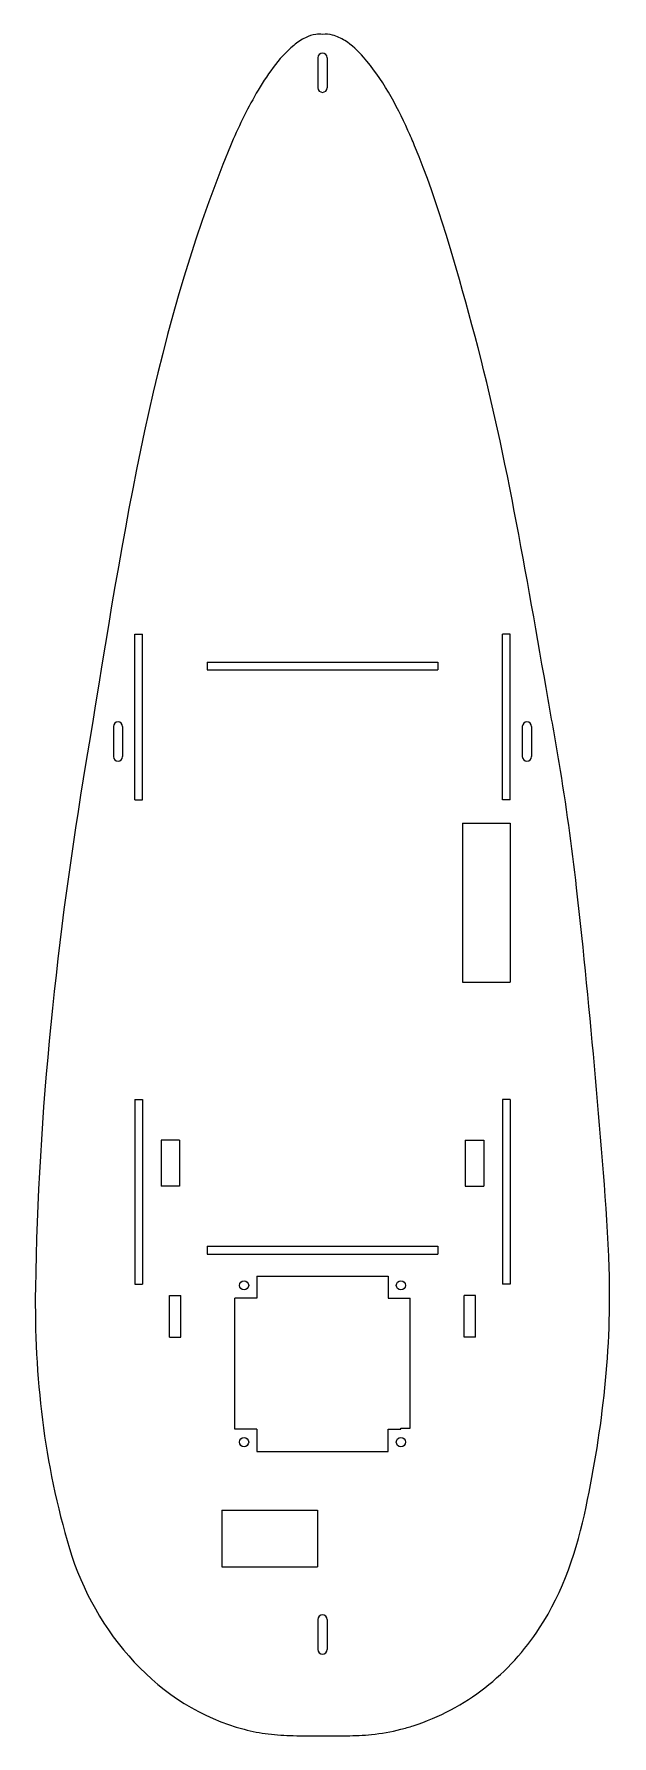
# Model space of a CAD drawing. Header units: millimetres. Extents: x -32 to 93, y -463 to -94.
import ezdxf

# ---------------------------------------------------------------- set-up
doc = ezdxf.new("R2010")
doc.units = ezdxf.units.MM

msp = doc.modelspace()

# ---------------------------------------------------------------- linework, layer by layer
at = {"color": 7, "linetype": 'Continuous', "lineweight": 25}
for p, q in [((29.73, -99.25), (29.73, -105.75)), ((31.73, -99.25), (31.73, -105.75)), ((-9.97, -260.24), (-9.97, -224.24)), ((-9.97, -224.24), (-8.27, -224.24)), ((-8.27, -260.24), (-8.27, -224.24)), ((71.43, -224.24), (69.73, -224.24)), ((69.73, -260.24), (69.73, -224.24)), ((71.43, -260.24), (71.43, -224.24)), ((5.73, -230.34), (5.73, -232.04)), ((5.73, -230.34), (55.73, -230.34)), ((5.73, -232.04), (55.73, -232.04)), ((55.73, -230.34), (55.73, -232.04)), ((-14.59, -244.32), (-14.59, -250.82)), ((-12.59, -244.32), (-12.59, -250.82)), ((74.04, -244.32), (74.04, -250.82)), ((76.04, -244.32), (76.04, -250.82)), ((-9.97, -260.24), (-8.27, -260.24)), ((71.43, -260.24), (69.73, -260.24)), ((61.1, -265.29), (61.1, -299.76)), ((61.1, -265.29), (71.43, -265.29)), ((71.43, -265.29), (71.43, -299.76)), ((61.1, -299.76), (71.43, -299.76)), ((-9.97, -325.24), (-9.97, -365.24)), ((-9.97, -325.24), (-8.27, -325.24)), ((-8.27, -325.24), (-8.27, -365.24)), ((71.43, -325.24), (69.73, -325.24)), ((69.73, -325.24), (69.73, -365.24)), ((71.43, -325.24), (71.43, -365.24)), ((-0.23, -334), (-4.23, -334)), ((-4.23, -334), (-4.23, -344)), ((-0.23, -334), (-0.23, -344)), ((61.68, -334), (65.68, -334)), ((61.68, -334), (61.68, -344)), ((65.68, -334), (65.68, -344)), ((-0.23, -344), (-4.23, -344)), ((61.68, -344), (65.68, -344)), ((5.73, -357.04), (5.73, -358.74)), ((5.73, -357.04), (55.73, -357.04)), ((55.73, -357.04), (55.73, -358.74)), ((5.73, -358.74), (55.73, -358.74)), ((-9.97, -365.24), (-8.27, -365.24)), ((16.53, -363.53), (16.53, -368.33)), ((16.53, -363.53), (44.93, -363.53)), ((44.93, -363.53), (44.93, -368.33)), ((71.43, -365.24), (69.73, -365.24)), ((-2.46, -376.76), (-2.46, -367.76)), ((-2.46, -367.76), (0.04, -367.76)), ((0.04, -376.76), (0.04, -367.76)), ((11.73, -396.73), (11.73, -368.33)), ((16.53, -368.33), (11.73, -368.33)), ((44.93, -368.33), (49.73, -368.33)), ((49.73, -396.49), (49.73, -368.33)), ((61.41, -376.76), (61.41, -367.76)), ((63.91, -367.76), (61.41, -367.76)), ((63.91, -376.76), (63.91, -367.76)), ((-2.46, -376.76), (0.04, -376.76)), ((63.91, -376.76), (61.41, -376.76)), ((16.53, -396.73), (11.73, -396.73)), ((16.53, -396.73), (16.53, -401.53)), ((44.93, -396.73), (47.73, -396.73)), ((44.93, -401.53), (44.93, -396.73)), ((47.73, -396.49), (49.73, -396.49)), ((47.73, -396.73), (47.73, -396.49)), ((16.53, -401.53), (44.93, -401.53)), ((8.91, -414.26), (8.91, -426.55)), ((8.91, -414.26), (29.67, -414.26)), ((29.67, -414.26), (29.67, -426.55)), ((8.91, -426.55), (29.67, -426.55)), ((29.73, -438), (29.73, -444.5)), ((31.73, -438), (31.73, -444.5)), ((30.73, -463.26), (30.76, -463.26))]:
    msp.add_line(p, q, dxfattribs=at)
for centre in [(13.73, -365.53), (47.73, -365.53), (13.73, -399.53), (47.73, -399.53)]:
    msp.add_circle(centre, 1, dxfattribs=at)
for centre, start, end in [((30.73, -99.25), 0, 180), ((30.73, -105.75), 180, 0), ((-13.59, -244.32), 0, 180), ((75.04, -244.32), 0, 180), ((-13.59, -250.82), 180, 0), ((75.04, -250.82), 180, 360), ((30.73, -438), 0, 180), ((30.73, -444.5), 180, 0)]:
    msp.add_arc(centre, 1, start, end, dxfattribs=at)
for points, knots in [([(30.74, -94.17), (30.27, -94.12), (29.79, -94.13), (29.32, -94.19), (28.54, -94.29), (27.77, -94.55), (27.05, -94.89), (26.14, -95.33), (25.29, -95.91), (24.51, -96.55), (21.11, -99.34), (18.62, -103.16), (16.39, -106.96), (14.26, -110.61), (12.41, -114.43), (10.78, -118.34)], [0.00042071, 0.00042071, 0.00042071, 0.00042071, 0.0018135, 0.0018135, 0.0018135, 0.00416971, 0.00416971, 0.00416971, 0.0071667, 0.0071667, 0.0071667, 0.02044534, 0.02044534, 0.02044534, 0.03313049, 0.03313049, 0.03313049, 0.03313049]), ([(50.7, -118.35), (50.24, -117.24), (49.76, -116.13), (49.26, -115.03), (46.68, -109.4), (43.72, -103.78), (39.62, -99.13), (38.42, -97.78), (37.09, -96.49), (35.56, -95.52), (34.75, -95), (33.86, -94.57), (32.93, -94.33), (32.22, -94.15), (31.47, -94.1), (30.74, -94.17)], [0.00014005, 0.00014005, 0.00014005, 0.00014005, 0.003765, 0.003765, 0.003765, 0.0225464, 0.0225464, 0.0225464, 0.02798632, 0.02798632, 0.02798632, 0.030873, 0.030873, 0.030873, 0.03306289, 0.03306289, 0.03306289, 0.03306289]), ([(82.03, -252.14), (81.27, -247.56), (80.44, -242.99), (79.64, -238.42), (74.85, -211.2), (70.38, -183.84), (63.13, -157.17), (59.57, -144.06), (55.9, -130.9), (50.7, -118.35)], [0.0007292, 0.0007292, 0.0007292, 0.0007292, 0.0146762, 0.0146762, 0.0146762, 0.097664, 0.097664, 0.097664, 0.1384325, 0.1384325, 0.1384325, 0.1384325]), ([(-20.55, -252.14), (-26.83, -289.82), (-30.91, -327.92), (-31.78, -385.22), (-29.6, -404.34), (-18.63, -440.82), (-4.82, -457), (13.78, -461.83)], [0, 0, 0, 0, 0.5, 0.5, 0.75, 0.75, 1, 1, 1, 1]), ([(47.71, -461.83), (48.61, -461.59), (49.52, -461.33), (50.41, -461.05), (55.99, -459.26), (61.33, -456.41), (65.95, -452.81), (70.56, -449.21), (74.58, -444.74), (77.78, -439.85), (82.91, -431.99), (85.93, -422.75), (87.86, -413.56), (91.43, -396.58), (93.46, -379.09), (92.86, -361.75), (92.39, -347.97), (91.06, -334.23), (89.89, -320.49), (88.71, -306.76), (87.34, -293.03), (85.8, -279.33), (84.77, -270.24), (83.54, -261.17), (82.03, -252.14)], [0.1384325, 0.1384325, 0.1384325, 0.1384325, 0.1412181, 0.1412181, 0.1412181, 0.158921, 0.158921, 0.158921, 0.1765602, 0.1765602, 0.1765602, 0.205135, 0.205135, 0.205135, 0.2576166, 0.2576166, 0.2576166, 0.2990006, 0.2990006, 0.2990006, 0.3403844, 0.3403844, 0.3403844, 0.3678553, 0.3678553, 0.3678553, 0.3678553]), ([(13.78, -461.83), (15.49, -462.27), (17.24, -462.62), (18.99, -462.83), (20.78, -463.05), (22.57, -463.15), (24.37, -463.2), (26.48, -463.27), (28.61, -463.27), (30.73, -463.26)], [0.00017987, 0.00017987, 0.00017987, 0.00017987, 0.00550349, 0.00550349, 0.00550349, 0.01089062, 0.01089062, 0.01089062, 0.01725148, 0.01725148, 0.01725148, 0.01725148]), ([(30.76, -463.26), (32.5, -463.27), (34.24, -463.27), (35.98, -463.23), (37.78, -463.2), (39.58, -463.12), (41.37, -462.95), (43.5, -462.75), (45.63, -462.36), (47.71, -461.83)], [0.00014304, 0.00014304, 0.00014304, 0.00014304, 0.00535383, 0.00535383, 0.00535383, 0.01072941, 0.01072941, 0.01072941, 0.01717138, 0.01717138, 0.01717138, 0.01717138])]:
    msp.add_open_spline(points, degree=3, knots=knots, dxfattribs=at)
msp.add_open_spline([(10.78, -118.34), (-6.97, -161.22), (-13, -206.86), (-20.55, -252.14)], degree=3, dxfattribs=at)

doc.saveas('drawing.dxf')
